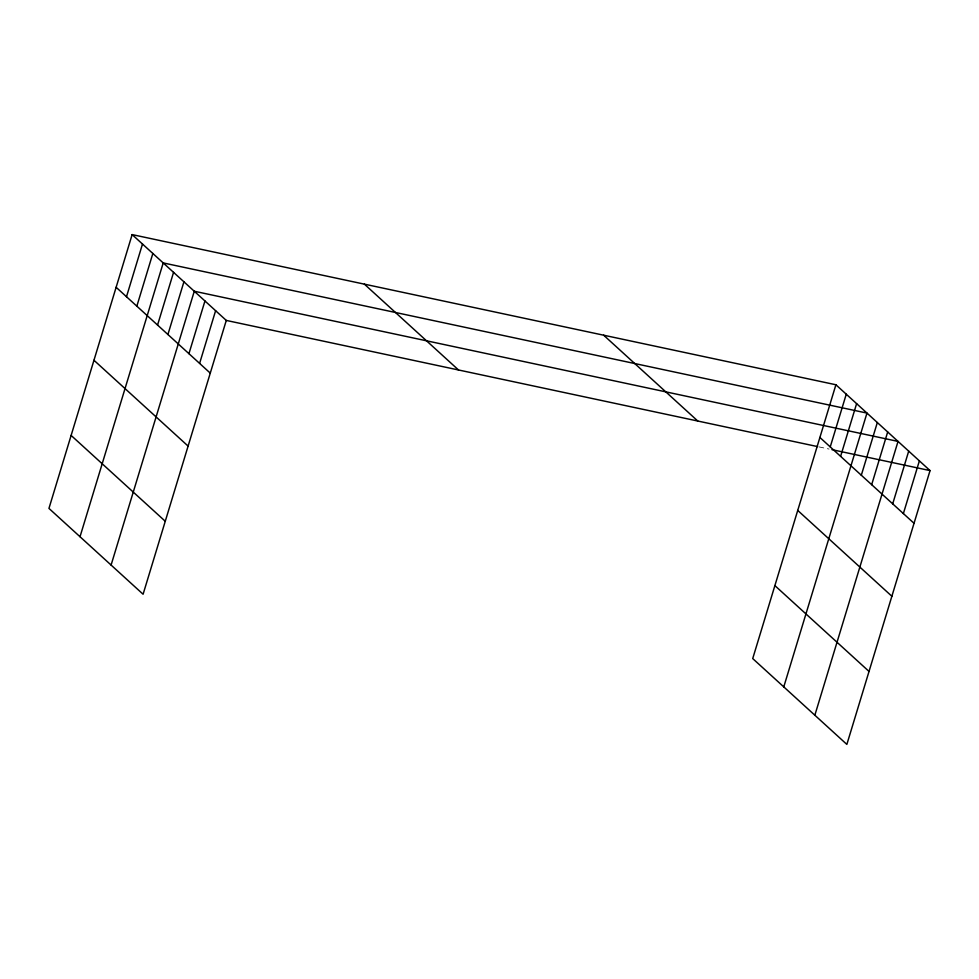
<?xml version="1.0" encoding="UTF-8"?>
<svg xmlns="http://www.w3.org/2000/svg" width="979" height="979" viewBox="0 0 979 979"><rect width="100%" height="100%" fill="white"/><g stroke="black" fill="none" stroke-linecap="round" stroke-linejoin="round"><path stroke-width="0.73" stroke-dasharray="4.89 3.67" d="M818.982 446.901L829.078 449.055"/><path stroke-width="1.47" d="M132.141 234.593L48.95 508.407L143.093 594.241L226.284 320.427L132.141 234.593L835.907 384.759L930.05 470.593L846.859 744.407L752.716 658.573L835.907 384.759M126.487 296.735L142.493 244.04M136.84 306.182L152.846 253.475M80.021 536.725L163.212 262.923L866.966 413.089L783.775 686.891M157.558 325.065L173.564 272.358M167.911 334.5L183.917 281.805M111.092 565.054L194.283 291.24L898.037 441.407L814.846 715.221M188.935 353.676L204.954 300.969M199.606 363.405L215.613 310.698M830.241 446.901L846.26 394.207M840.606 456.349L856.613 403.642M861.312 475.231L877.331 422.524M871.677 484.666L887.684 431.972M892.701 503.842L908.708 451.135M903.372 513.571L919.379 460.864M226.284 320.427L817.538 446.583M831.966 449.667L930.05 470.593M819.888 437.466L914.043 523.3M797.726 510.426L891.869 596.26M603.664 335.21L697.807 421.043M774.879 585.601L869.034 671.435M364.384 284.155L458.527 369.989M116.134 287.288L210.277 373.134M93.96 360.26L188.103 446.094M71.124 435.435L165.267 521.269"/></g></svg>
